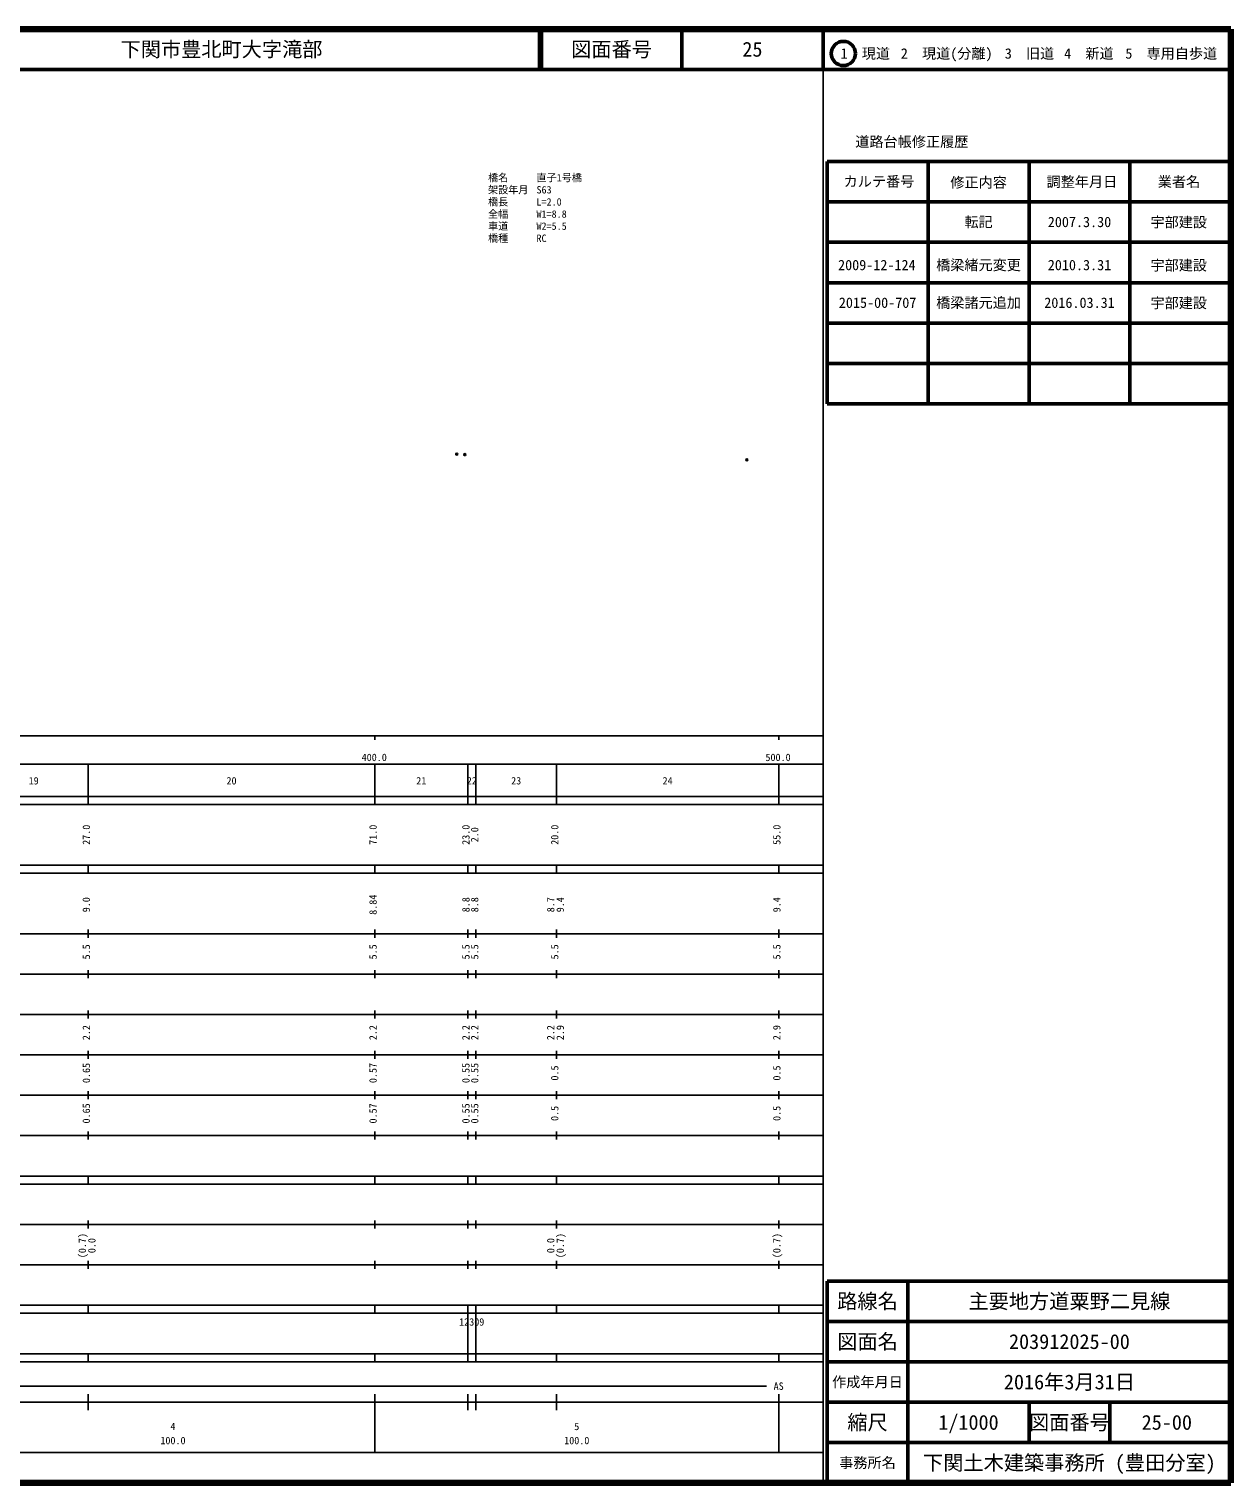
# Model space of a CAD drawing. Units: millimetres on the paper, with parts at other scales. Extents: x 40 to 680, y 20 to 380.
# Drawn here: x 382.4 to 680, y 20 to 380 of the extents above; entities that cross this region are included whole.
import ezdxf
from ezdxf.enums import TextEntityAlignment as Align

# ---------------------------------------------------------------- set-up
doc = ezdxf.new("R2010")
doc.units = ezdxf.units.MM
doc.header["$PDMODE"] = 32
doc.header["$PDSIZE"] = 0.5
for name, color, linetype in [('M-OTRS', 6, 'Continuous'), ('M-STR-HTXT', 7, 'Continuous'), ('M-TTL-TXT', 7, 'Continuous')]:
    doc.layers.add(name, color=color, linetype=linetype)
for name, color, linetype, lineweight in [('M-TTL', 2, 'Continuous', 140), ('M-TTL-BAND', 7, 'Continuous', 25), ('M-TTL-FRAM', 2, 'Continuous', 50), ('M-TTL-LINE', 7, 'Continuous', 50)]:
    doc.layers.add(name, color=color, linetype=linetype, lineweight=lineweight)
doc.styles.add('ＭＳ ゴシック', font='')
doc.styles.get('ＭＳ ゴシック').set_extended_font_data('MS Gothic')

msp = doc.modelspace()

# ---------------------------------------------------------------- linework, layer by layer
at = {"layer": 'M-OTRS'}
for p in [(488.266, 274.761), (490.251, 274.624), (560.116, 273.333)]:
    msp.add_point(p, dxfattribs=at)
at = {"layer": 'M-TTL'}
for p, q in [((680, 380), (40, 380)), ((680, 20), (680, 380)), ((40, 20), (680, 20))]:
    msp.add_line(p, q, dxfattribs=at)
at = {"layer": 'M-TTL-BAND'}
for p, q in [((579, 20), (579, 370)), ((40, 205), (579, 205)), ((468, 205), (468, 204)), ((568, 205), (568, 204)), ((68, 198), (579, 198)), ((397, 188), (397, 198)), ((468, 188), (468, 198)), ((491, 188), (491, 198)), ((493, 188), (493, 198)), ((513, 188), (513, 198)), ((568, 188), (568, 198)), ((40, 190), (579, 190)), ((40, 188), (579, 188)), ((40, 173), (579, 173)), ((397, 171), (397, 173)), ((468, 171), (468, 173)), ((491, 171), (491, 173)), ((493, 171), (493, 173)), ((513, 171), (513, 173)), ((568, 171), (568, 173)), ((40, 171), (579, 171)), ((40, 156), (579, 156)), ((397, 155), (397, 157)), ((468, 155), (468, 157)), ((491, 155), (491, 157)), ((493, 155), (493, 157)), ((513, 155), (513, 157)), ((568, 155), (568, 157)), ((46, 146), (579, 146)), ((397, 145), (397, 147)), ((468, 145), (468, 147)), ((491, 145), (491, 147)), ((493, 145), (493, 147)), ((513, 145), (513, 147)), ((568, 145), (568, 147)), ((397, 135), (397, 137)), ((468, 135), (468, 137)), ((491, 135), (491, 137)), ((493, 135), (493, 137)), ((513, 135), (513, 137)), ((568, 135), (568, 137)), ((52, 136), (579, 136)), ((46, 126), (579, 126)), ((397, 125), (397, 127)), ((468, 125), (468, 127)), ((491, 125), (491, 127)), ((493, 125), (493, 127)), ((513, 125), (513, 127)), ((568, 125), (568, 127)), ((52, 116), (579, 116)), ((397, 115), (397, 117)), ((468, 115), (468, 117)), ((491, 115), (491, 117)), ((493, 115), (493, 117)), ((513, 115), (513, 117)), ((568, 115), (568, 117)), ((46, 106), (579, 106)), ((397, 105), (397, 107)), ((468, 105), (468, 107)), ((491, 105), (491, 107)), ((493, 105), (493, 107)), ((513, 105), (513, 107)), ((568, 105), (568, 107)), ((40, 96), (579, 96)), ((40, 94), (579, 94)), ((397, 94), (397, 96)), ((468, 94), (468, 96)), ((491, 94), (491, 96)), ((493, 94), (493, 96)), ((513, 94), (513, 96)), ((568, 94), (568, 96)), ((49, 84), (579, 84)), ((397, 83), (397, 85)), ((468, 83), (468, 85)), ((491, 83), (491, 85)), ((493, 83), (493, 85)), ((513, 83), (513, 85)), ((568, 83), (568, 85)), ((40, 74), (579, 74)), ((397, 73), (397, 75)), ((468, 73), (468, 75)), ((491, 73), (491, 75)), ((493, 73), (493, 75)), ((513, 73), (513, 75)), ((568, 73), (568, 75)), ((40, 64), (579, 64)), ((40, 62), (579, 62)), ((397, 62), (397, 64)), ((468, 62), (468, 64)), ((491, 62), (491, 64)), ((491, 52), (491, 62)), ((493, 62), (493, 64)), ((493, 52), (493, 62)), ((513, 62), (513, 64)), ((568, 62), (568, 64)), ((40, 52), (579, 52)), ((397, 50), (397, 52)), ((468, 50), (468, 52)), ((491, 50), (491, 52)), ((493, 50), (493, 52)), ((513, 50), (513, 52)), ((568, 50), (568, 52)), ((40, 50), (579, 50)), ((71, 44), (565, 44)), ((40, 40), (579, 40)), ((397, 38), (397, 42)), ((468, 27.5), (468, 42)), ((491, 38), (491, 42)), ((493, 38), (493, 42)), ((513, 38), (513, 42)), ((568, 27.5), (568, 42)), ((68, 27.5), (579, 27.5))]:
    msp.add_line(p, q, dxfattribs=at)
at = {"layer": 'M-TTL-FRAM'}
for p, q in [((580, 347.197), (580, 287.197)), ((580, 347.197), (680, 347.197)), ((580, 287.197), (680, 287.197)), ((680, 70), (580, 70)), ((580, 70), (580, 20))]:
    msp.add_line(p, q, dxfattribs=at)
at = {"layer": 'M-TTL-LINE'}
for p, q in [((508.747, 380), (508.747, 370)), ((509.247, 380), (509.247, 370)), ((543.997, 380), (543.997, 370)), ((579, 380), (579, 370)), ((40, 370), (680, 370)), ((605, 347.197), (605, 287.197)), ((630, 347.197), (630, 287.197)), ((655, 347.197), (655, 287.197)), ((580, 337.197), (680, 337.197)), ((580, 327.197), (680, 327.197)), ((580, 317.197), (680, 317.197)), ((580, 307.197), (680, 307.197)), ((580, 297.197), (680, 297.197)), ((600, 70), (600, 20)), ((680, 60), (580, 60)), ((680, 50), (580, 50)), ((680, 40), (580, 40)), ((630, 40), (630, 30)), ((650, 40), (650, 30)), ((680, 30), (580, 30))]:
    msp.add_line(p, q, dxfattribs=at)
msp.add_circle((584.031, 373.958), 3, dxfattribs=at)

# ---------------------------------------------------------------- texts
at = {"layer": 'M-STR-HTXT', "style": 'ＭＳ ゴシック'}
for s, p in [('橋名', (496.026, 341.742)), ('直子1号橋', (508.026, 341.742)), ('架設年月', (496.026, 338.742)), ('S63', (508.026, 338.742)), ('橋長', (496.026, 335.742)), ('全幅', (496.026, 332.742)), ('W1=8.8', (508.026, 332.742)), ('L=2.0', (508.026, 335.742)), ('車道', (496.026, 329.742)), ('W2=5.5', (508.026, 329.742)), ('橋種', (496.026, 326.742)), ('RC', (508.026, 326.742))]:
    msp.add_text(s, height=1.833, dxfattribs=at).set_placement(p, align=Align.BOTTOM_LEFT)
at = {"layer": 'M-TTL-BAND', "style": 'ＭＳ ゴシック'}
for s, p in [('400.0', (467.844, 198.195)), ('500.0', (567.844, 198.195)), ('19', (383.5, 192.405)), ('20', (432.5, 192.405)), ('21', (479.5, 192.405)), ('22', (492, 192.405)), ('23', (503, 192.405)), ('24', (540.5, 192.405)), ('AS', (568, 42.5)), ('4', (418, 32.523)), ('5', (518, 32.523)), ('100.0', (418, 29.033)), ('100.0', (518, 29.033))]:
    msp.add_text(s, height=1.833, dxfattribs=at).set_placement(p, align=Align.BOTTOM_CENTER)
for s, p in [('27.0', (398, 180.5)), ('71.0', (469, 180.5)), ('23.0', (492, 180.5)), ('2.0', (494.181, 180.5)), ('20.0', (514, 180.5)), ('55.0', (569, 180.5)), ('9.0', (398, 163.174)), ('8.84', (469, 163.174)), ('8.8', (492, 163.174)), ('8.8', (494.181, 163.174)), ('8.7', (513, 163.174)), ('9.4', (515.37, 163.174)), ('9.4', (569, 163.174)), ('5.5', (398, 151.5)), ('5.5', (469, 151.5)), ('5.5', (492, 151.5)), ('5.5', (494.181, 151.5)), ('5.5', (514, 151.5)), ('5.5', (569, 151.5)), ('2.2', (398, 131.5)), ('2.2', (469, 131.5)), ('2.2', (492, 131.5)), ('2.2', (494.181, 131.5)), ('2.2', (513, 131.5)), ('2.9', (515.37, 131.5)), ('2.9', (569, 131.5)), ('0.65', (398, 121.5)), ('0.57', (469, 121.5)), ('0.55', (492, 121.5)), ('0.55', (494.181, 121.5)), ('0.5', (514, 121.5)), ('0.5', (569, 121.5)), ('0.65', (398, 111.5)), ('0.57', (469, 111.5)), ('0.55', (492, 111.5)), ('0.55', (494.181, 111.5)), ('0.5', (514, 111.5)), ('0.5', (569, 111.5)), ('(0.7)', (397, 78.764)), ('0.0', (399.37, 78.764)), ('0.0', (513, 78.764)), ('(0.7)', (515.37, 78.764)), ('(0.7)', (569, 78.764))]:
    msp.add_text(s, height=1.833, rotation=90, dxfattribs=at).set_placement(p, align=Align.BOTTOM_CENTER)
msp.add_text('12309', height=1.833, dxfattribs=at).set_placement((488.875, 58.405), align=Align.BOTTOM_LEFT)
at = {"layer": 'M-TTL-TXT', "style": 'ＭＳ ゴシック'}
msp.add_text('下関市豊北町大字滝部', height=3.666, dxfattribs=at).set_placement((405.024, 375), align=Align.MIDDLE_LEFT)
for s, height, p in [('図面番号', 3.666, (526.622, 375)), ('25', 3.666, (561.497, 375)), ('1\u3000現道', 2.566, (589.448, 373.958)), ('2\u3000現道(分離)', 2.566, (609.619, 373.958)), ('3\u3000旧道', 2.566, (630.121, 373.958)), ('4\u3000新道', 2.566, (644.824, 373.958)), ('5\u3000専用自歩道', 2.566, (665.228, 373.958)), ('道路台帳修正履歴', 2.566, (600.968, 352.113)), ('カルテ番号', 2.566, (592.839, 342.277)), ('修正内容', 2.566, (617.509, 342.023)), ('調整年月日', 2.566, (643.089, 342.197)), ('業者名', 2.566, (667.134, 342.197)), ('転記', 2.566, (617.5, 332.245)), ('2007.3.30', 2.566, (642.5, 332.245)), ('宇部建設', 2.566, (667.077, 332.189)), ('2009-12-124', 2.566, (592.311, 321.575)), ('橋梁緒元変更', 2.566, (617.5, 321.575)), ('2010.3.31', 2.566, (642.5, 321.575)), ('宇部建設', 2.566, (667.077, 321.518)), ('2015-00-707', 2.566, (592.5, 312.245)), ('橋梁諸元追加', 2.566, (617.5, 312.245)), ('2016.03.31', 2.566, (642.5, 312.245)), ('宇部建設', 2.566, (667.077, 312.189)), ('路線名', 3.666, (590, 65)), ('路線名', 3.666, (590, 65)), ('主要地方道粟野二見線', 3.666, (640, 65)), ('図面名', 3.666, (590, 55)), ('図面名', 3.666, (590, 55)), ('203912025-00', 3.666, (640, 55)), ('2016年3月31日', 3.666, (640, 45)), ('作成年月日', 2.566, (590, 45)), ('作成年月日', 2.566, (590, 45)), ('縮尺', 3.666, (590, 35)), ('縮尺', 3.666, (590, 35)), ('1/1000', 3.666, (615, 35)), ('図面番号', 3.666, (640, 35)), ('図面番号', 3.666, (640, 35)), ('25-00', 3.666, (664.125, 35)), ('事務所名', 2.566, (590, 25)), ('事務所名', 2.566, (590, 25)), ('下関土木建築事務所 (豊田分室)', 3.666, (640, 25))]:
    msp.add_text(s, height=height, dxfattribs=at).set_placement(p, align=Align.MIDDLE_CENTER)

doc.saveas('drawing.dxf')
